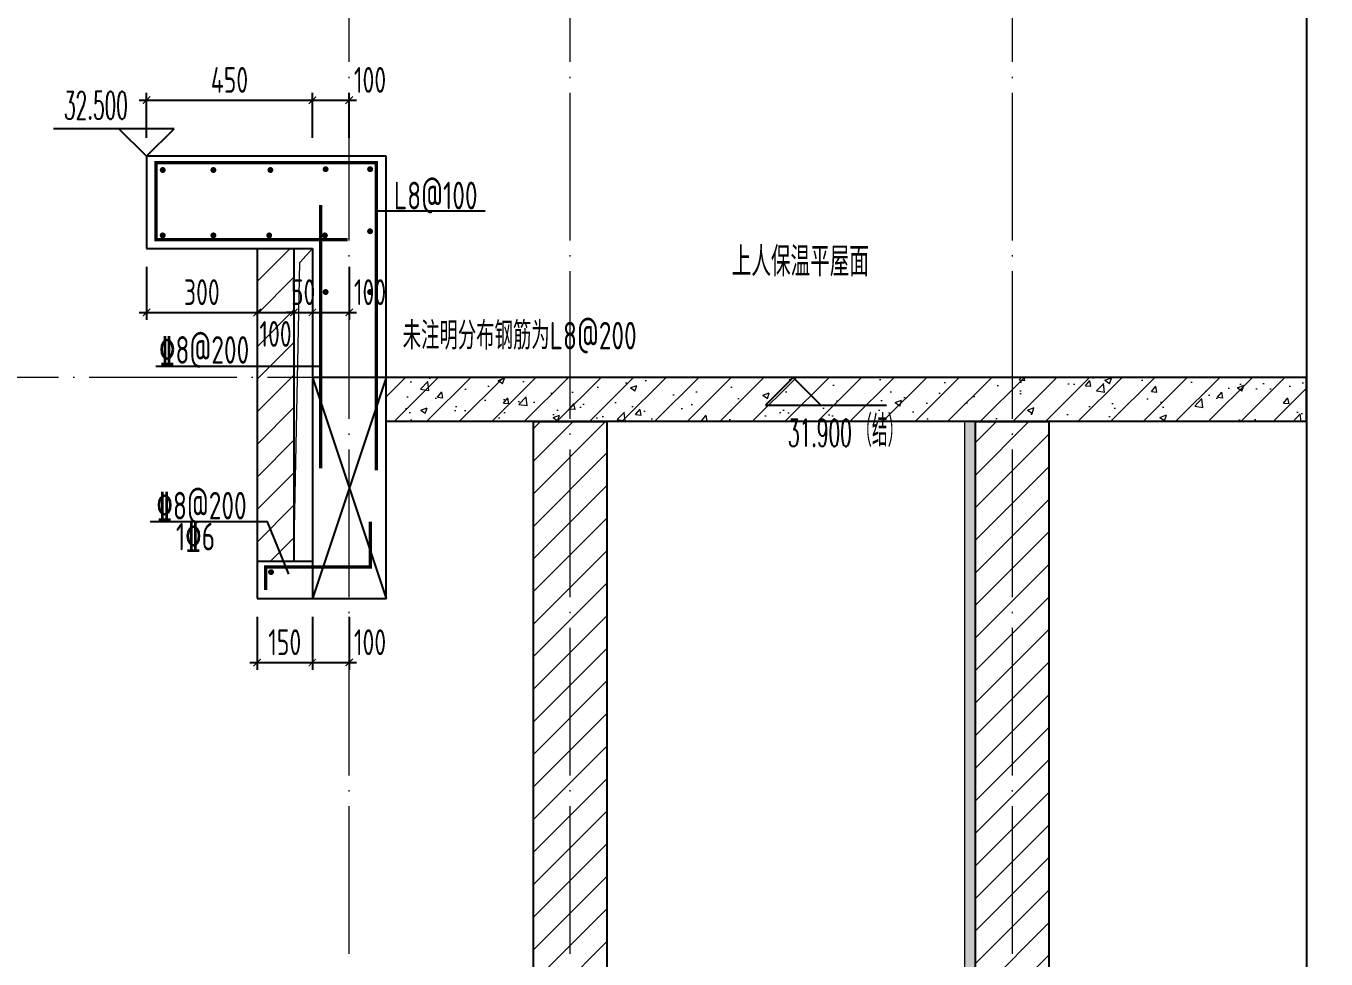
# Model space of a CAD drawing. Extents: x -461650 to 361314, y 245336 to 769729.
# Drawn here: x 257789 to 261318, y 673045 to 675577 of the extents above; entities that cross this region are included whole.
import ezdxf

# ---------------------------------------------------------------- set-up
doc = ezdxf.new("R2010")
doc.units = 0
doc.header["$LTSCALE"] = 1000
doc.linetypes.add('DOTE', pattern=[2.42, 2, -0.2, 0.02, -0.2])
doc.layers.get('0').update_dxf_attribs({"linetype": 'CONTINUOUS'})
doc.layers.get('DEFPOINTS').update_dxf_attribs({"linetype": 'CONTINUOUS'})
for name, color, linetype in [('DIM', 2, 'CONTINUOUS'), ('DIM_ELEV', 3, 'CONTINUOUS'), ('DIM_SYMB', 3, 'CONTINUOUS'), ('PUB_TEXT', 2, 'CONTINUOUS'), ('REIN', 6, 'CONTINUOUS'), ('S-大样-砼线', 7, 'CONTINUOUS'), ('S-引出线', 40, 'CONTINUOUS'), ('TEXT', 2, 'CONTINUOUS'), ('WALL', 5, 'CONTINUOUS'), ('立面-看线', 251, 'CONTINUOUS')]:
    doc.layers.add(name, color=color, linetype=linetype)
for name, color, linetype, lineweight in [('DOTE', 19, 'DOTE', 9), ('PUB_HATCH', 8, 'CONTINUOUS', 9), ('立面-洞口示意', 152, 'CONTINUOUS', 13)]:
    doc.layers.add(name, color=color, linetype=linetype, lineweight=lineweight)
doc.styles.add('_TCH_DIM', font='SIMPLEX.shx', dxfattribs={"width": 0.7, "bigfont": 'GBCBIG.shx'})
doc.styles.add('TSSD_DIMENSION', font='Tssdeng.shx', dxfattribs={"width": 0.7, "bigfont": 'tssdchn.shx'})
doc.styles.add('TSSD_REIN', font='tssdeng.shx', dxfattribs={"width": 0.7, "height": 300, "bigfont": 'tssdchn.shx'})
doc.dimstyles.new('TSSD_20_20', dxfattribs={"dimtxt": 60, "dimasz": 20, "dimexe": 20, "dimexo": 50, "dimgap": 20, "dimtad": 1, "dimdec": 0, "dimzin": 0, "dimdsep": 46, "dimtxsty": 'TSSD_DIMENSION', "dimblk": 'ARCHTICK', "dimblk1": 'ARCHTICK', "dimblk2": 'ARCHTICK', "dimcen": 0, "dimdle": 20, "dimclrt": 7, "dimadec": 0, "dimazin": 0, "dimtfac": 1, "dimtdec": 0, "dimtix": 1, "dimtmove": 2, "dimatfit": 3, "dimfxl": 0, "dimtolj": 1, "dimtzin": 0, "dimarcsym": 0})
pattern_1 = [(45, (-737876.647, 828610.89), (-44.1941915, 44.1941915), [])]

# ---------------------------------------------------------------- blocks, each defined once
blk = doc.blocks.new('_ArchTick')
at = {"color": 0, "linetype": 'ByBlock', "const_width": 0.15}
blk.add_lwpolyline([(-0.5, -0.5), (0.5, 0.5)], dxfattribs=at)
blk = doc.blocks.new('*D1078')
at = {"layer": 'DEFPOINTS', "color": 0}
for p in [(258566.7, 675375.3), (258116.7, 675223), (258566.7, 675223)]:
    blk.add_point(p, dxfattribs=at)
at = {"layer": 'DIM', "color": 0, "lineweight": -2}
for p, q in [((258116.7, 675273), (258116.7, 675395.3)), ((258566.7, 675273), (258566.7, 675395.3)), ((258096.7, 675375.3), (258586.7, 675375.3))]:
    blk.add_line(p, q, dxfattribs=at)
at = {"layer": 'DIM', "color": 0, "lineweight": -2, "xscale": 20, "yscale": 20, "zscale": 20, "rotation": 180}
blk.add_blockref('_ArchTick', (258116.7, 675375.3), dxfattribs=at)
at = {"layer": 'DIM', "color": 0, "lineweight": -2, "xscale": 20, "yscale": 20, "zscale": 20}
blk.add_blockref('_ArchTick', (258566.7, 675375.3), dxfattribs=at)
at = {"layer": 'DIM', "color": 7, "insert": (258341.7, 675430.3), "char_height": 70, "attachment_point": 5, "style": 'TSSD_DIMENSION'}
blk.add_mtext('\\A1;450', dxfattribs=at)
blk = doc.blocks.new('*D1079')
at = {"layer": 'DEFPOINTS', "color": 0}
for p in [(258666.7, 675375.3), (258566.7, 675223), (258666.7, 675223)]:
    blk.add_point(p, dxfattribs=at)
at = {"layer": 'DIM', "color": 0, "lineweight": -2}
for p, q in [((258566.7, 675273), (258566.7, 675395.3)), ((258666.7, 675273), (258666.7, 675395.3)), ((258546.7, 675375.3), (258686.7, 675375.3))]:
    blk.add_line(p, q, dxfattribs=at)
at = {"layer": 'DIM', "color": 0, "lineweight": -2, "xscale": 20, "yscale": 20, "zscale": 20, "rotation": 180}
blk.add_blockref('_ArchTick', (258566.7, 675375.3), dxfattribs=at)
at = {"layer": 'DIM', "color": 0, "lineweight": -2, "xscale": 20, "yscale": 20, "zscale": 20}
blk.add_blockref('_ArchTick', (258666.7, 675375.3), dxfattribs=at)
at = {"layer": 'DIM', "color": 7, "insert": (258723.1, 675430.3), "char_height": 70, "attachment_point": 5, "style": 'TSSD_DIMENSION'}
blk.add_mtext('\\A1;100', dxfattribs=at)
blk = doc.blocks.new('*D1085')
at = {"layer": 'DEFPOINTS', "color": 0}
for p in [(258116.7, 674973), (258416.7, 674973), (258416.7, 674799.3)]:
    blk.add_point(p, dxfattribs=at)
at = {"layer": 'DIM', "color": 0, "lineweight": -2}
for p, q in [((258116.7, 674923), (258116.7, 674779.3)), ((258416.7, 674923), (258416.7, 674779.3)), ((258096.7, 674799.3), (258436.7, 674799.3))]:
    blk.add_line(p, q, dxfattribs=at)
at = {"layer": 'DIM', "color": 0, "lineweight": -2, "xscale": 20, "yscale": 20, "zscale": 20, "rotation": 180}
blk.add_blockref('_ArchTick', (258116.7, 674799.3), dxfattribs=at)
at = {"layer": 'DIM', "color": 0, "lineweight": -2, "xscale": 20, "yscale": 20, "zscale": 20}
blk.add_blockref('_ArchTick', (258416.7, 674799.3), dxfattribs=at)
at = {"layer": 'DIM', "color": 7, "insert": (258266.7, 674854.3), "char_height": 70, "attachment_point": 5, "style": 'TSSD_DIMENSION'}
blk.add_mtext('\\A1;300', dxfattribs=at)
blk = doc.blocks.new('*D1086')
at = {"layer": 'DEFPOINTS', "color": 0}
for p in [(258416.7, 674973), (258516.7, 674973), (258516.7, 674799.3)]:
    blk.add_point(p, dxfattribs=at)
at = {"layer": 'DIM', "color": 0, "lineweight": -2}
for p, q in [((258416.7, 674923), (258416.7, 674779.3)), ((258516.7, 674923), (258516.7, 674779.3)), ((258396.7, 674799.3), (258536.7, 674799.3))]:
    blk.add_line(p, q, dxfattribs=at)
at = {"layer": 'DIM', "color": 0, "lineweight": -2, "xscale": 20, "yscale": 20, "zscale": 20, "rotation": 180}
blk.add_blockref('_ArchTick', (258416.7, 674799.3), dxfattribs=at)
at = {"layer": 'DIM', "color": 0, "lineweight": -2, "xscale": 20, "yscale": 20, "zscale": 20}
blk.add_blockref('_ArchTick', (258516.7, 674799.3), dxfattribs=at)
at = {"layer": 'DIM', "color": 7, "insert": (258466.7, 674740.9), "char_height": 70, "attachment_point": 5, "style": 'TSSD_DIMENSION'}
blk.add_mtext('\\A1;100', dxfattribs=at)
blk = doc.blocks.new('*D1087')
at = {"layer": 'DEFPOINTS', "color": 0}
for p in [(258516.7, 674973), (258566.7, 674973), (258566.7, 674799.3)]:
    blk.add_point(p, dxfattribs=at)
at = {"layer": 'DIM', "color": 0, "lineweight": -2}
for p, q in [((258516.7, 674923), (258516.7, 674779.3)), ((258566.7, 674923), (258566.7, 674779.3)), ((258516.7, 674799.3), (258496.7, 674799.3)), ((258516.7, 674799.3), (258566.7, 674799.3)), ((258566.7, 674799.3), (258586.7, 674799.3))]:
    blk.add_line(p, q, dxfattribs=at)
at = {"layer": 'DIM', "color": 0, "lineweight": -2, "xscale": 20, "yscale": 20, "zscale": 20}
blk.add_blockref('_ArchTick', (258516.7, 674799.3), dxfattribs=at)
at = {"layer": 'DIM', "color": 0, "lineweight": -2, "xscale": 20, "yscale": 20, "zscale": 20, "rotation": 180}
blk.add_blockref('_ArchTick', (258566.7, 674799.3), dxfattribs=at)
at = {"layer": 'DIM', "color": 7, "insert": (258541.7, 674854.3), "char_height": 70, "attachment_point": 5, "style": 'TSSD_DIMENSION'}
blk.add_mtext('\\A1;50', dxfattribs=at)
blk = doc.blocks.new('*D1088')
at = {"layer": 'DEFPOINTS', "color": 0}
for p in [(258566.7, 674973), (258666.7, 674973), (258666.7, 674799.3)]:
    blk.add_point(p, dxfattribs=at)
at = {"layer": 'DIM', "color": 0, "lineweight": -2}
for p, q in [((258566.7, 674923), (258566.7, 674779.3)), ((258666.7, 674923), (258666.7, 674779.3)), ((258546.7, 674799.3), (258686.7, 674799.3))]:
    blk.add_line(p, q, dxfattribs=at)
at = {"layer": 'DIM', "color": 0, "lineweight": -2, "xscale": 20, "yscale": 20, "zscale": 20, "rotation": 180}
blk.add_blockref('_ArchTick', (258566.7, 674799.3), dxfattribs=at)
at = {"layer": 'DIM', "color": 0, "lineweight": -2, "xscale": 20, "yscale": 20, "zscale": 20}
blk.add_blockref('_ArchTick', (258666.7, 674799.3), dxfattribs=at)
at = {"layer": 'DIM', "color": 7, "insert": (258723.1, 674854.3), "char_height": 70, "attachment_point": 5, "style": 'TSSD_DIMENSION'}
blk.add_mtext('\\A1;100', dxfattribs=at)
blk = doc.blocks.new('*D1089')
at = {"layer": 'DEFPOINTS', "color": 0}
for p in [(258416.7, 674023), (258566.7, 674023), (258566.7, 673849.3)]:
    blk.add_point(p, dxfattribs=at)
at = {"layer": 'DIM', "color": 0, "lineweight": -2}
for p, q in [((258416.7, 673973), (258416.7, 673829.3)), ((258566.7, 673973), (258566.7, 673829.3)), ((258396.7, 673849.3), (258586.7, 673849.3))]:
    blk.add_line(p, q, dxfattribs=at)
at = {"layer": 'DIM', "color": 0, "lineweight": -2, "xscale": 20, "yscale": 20, "zscale": 20, "rotation": 180}
blk.add_blockref('_ArchTick', (258416.7, 673849.3), dxfattribs=at)
at = {"layer": 'DIM', "color": 0, "lineweight": -2, "xscale": 20, "yscale": 20, "zscale": 20}
blk.add_blockref('_ArchTick', (258566.7, 673849.3), dxfattribs=at)
at = {"layer": 'DIM', "color": 7, "insert": (258491.7, 673904.3), "char_height": 70, "attachment_point": 5, "style": 'TSSD_DIMENSION'}
blk.add_mtext('\\A1;150', dxfattribs=at)
blk = doc.blocks.new('*D1090')
at = {"layer": 'DEFPOINTS', "color": 0}
for p in [(258566.7, 674023), (258666.7, 674023), (258666.7, 673849.3)]:
    blk.add_point(p, dxfattribs=at)
at = {"layer": 'DIM', "color": 0, "lineweight": -2}
for p, q in [((258566.7, 673973), (258566.7, 673829.3)), ((258666.7, 673973), (258666.7, 673829.3)), ((258546.7, 673849.3), (258686.7, 673849.3))]:
    blk.add_line(p, q, dxfattribs=at)
at = {"layer": 'DIM', "color": 0, "lineweight": -2, "xscale": 20, "yscale": 20, "zscale": 20, "rotation": 180}
blk.add_blockref('_ArchTick', (258566.7, 673849.3), dxfattribs=at)
at = {"layer": 'DIM', "color": 0, "lineweight": -2, "xscale": 20, "yscale": 20, "zscale": 20}
blk.add_blockref('_ArchTick', (258666.7, 673849.3), dxfattribs=at)
at = {"layer": 'DIM', "color": 7, "insert": (258723.1, 673904.3), "char_height": 70, "attachment_point": 5, "style": 'TSSD_DIMENSION'}
blk.add_mtext('\\A1;100', dxfattribs=at)
blk = doc.blocks.new('A$C0F477415')
at = {"layer": 'REIN', "const_width": 9}
for points in [[(536.2, 974.1), (15.9, 974.1), (15.9, 1182.5), (613.7, 1182.5), (613.7, 347.5)], [(462.6, 353.1), (462.6, 1067.7)], [(313.9, 23.3), (313.9, 85.2), (597.8, 85.2), (597.8, 208.2)]]:
    blk.add_lwpolyline(points, dxfattribs=at)
at = {"layer": 'REIN', "const_width": 8}
for points in [[(30.2, 1162.9, 1), (38.2, 1162.9, 1)], [(167.7, 1162.9, 1), (175.7, 1162.9, 1)], [(322.5, 1162.9, 1), (330.5, 1162.9, 1)], [(472.3, 1165.1, 1), (480.3, 1165.1, 1)], [(593, 1165.1, 1), (601, 1165.1, 1)], [(30.2, 985.4, 1), (38.2, 985.4, 1)], [(167.7, 985.4, 1), (175.7, 985.4, 1)], [(319.2, 985.4, 1), (327.2, 985.4, 1)], [(470.4, 985.4, 1), (478.4, 985.4, 1)], [(593, 996.6, 1), (601, 996.6, 1)], [(472.3, 831.7, 1), (480.3, 831.7, 1)], [(593, 831.7, 1), (601, 831.7, 1)], [(324.2, 71.6, 1), (332.2, 71.6, 1)]]:
    blk.add_lwpolyline(points, format="xyb", close=True, dxfattribs=at)
at = {"layer": 'S-大样-砼线'}
for p, q in [((440.4, 600), (640.4, 0)), ((640.4, 600), (440.4, 0))]:
    blk.add_line(p, q, dxfattribs=at)
blk.add_lwpolyline([(640.4, 600), (440.4, 600), (440.4, 0), (640.4, 0)], close=True, dxfattribs=at)
at = {"layer": 'S-引出线'}
for p, q in [((609.7, 1052), (909.8, 1052)), ((15.5, 630.2), (462.6, 630.2))]:
    blk.add_line(p, q, dxfattribs=at)
blk.add_lwpolyline([(376.5, 66.1), (318.4, 207.7), (0, 207.7)], dxfattribs=at)
at = {"layer": 'TEXT', "style": 'TSSD_REIN', "width": 0.7}
for s, p in [('L8@100', (661.7, 1056.1)), ('未注明分布钢筋为L8@200', (685.5, 675.8)), ('%%1328@200', (23.9, 637)), ('%%1328@200', (17, 214.4)), ('1%%1326', (70.1, 130.4))]:
    blk.add_text(s, height=75, rotation=0, dxfattribs=at).set_placement(p)

msp = doc.modelspace()

# ---------------------------------------------------------------- hatches: boundary and pattern name
at = {"layer": 'PUB_HATCH'}
h = msp.add_hatch(dxfattribs=at)
h.set_pattern_fill('普通砖', color=256, scale=25, style=0)
h.set_pattern_definition(pattern_1)
h.paths.add_polyline_path([(258416.69, 674972.98), (258416.69, 674122.98), (258516.69, 674122.98), (258516.69, 674972.98)])
h = msp.add_hatch(dxfattribs=at)
h.set_pattern_fill('钢筋混凝土', color=256, scale=25, style=0)
h.set_pattern_definition([(45, (-737876.647, 828566.014), (-44.194174, 44.194174), []), (50, (-737876.65, 828566.01), (179.315046, -15.688034), [18.75, -206.25]), (355, (-737876.65, 828566.01), (-34.687833, 188.048033), [15, -165]), (100.4514, (-737861.7, 828564.7), (144.627345, 172.359886), [15.935047, -175.285528]), (46.1842, (-737876.65, 828616.01), (266.81026, -41.379754), [28.125, -309.375]), (96.6356, (-737854.4, 828612.57), (233.665676, 243.52947), [23.90257, -262.92825]), (351.1842, (-737876.65, 828616.01), (233.66549, 243.52965), [22.5, -247.5]), (21, (-737851.65, 828603.51), (149.226763, -100.654723), [18.75, -206.25]), (326, (-737851.65, 828603.51), (60.828833, 181.28751), [15, -165]), (71.4514, (-737839.21, 828595.13), (210.055657, 80.632624), [15.935047, -175.285528]), (37.5, (-737876.647, 828566.014), (3.039964, 83.2234635), [0, -163, 0, -167.5, 0, -165.625]), (7.5, (-737876.65, 828566.01), (65.767384, 98.602928), [0, -95.5, 0, -159.25, 0, -63.125]), (327.5, (-737932.397, 828566.014), (133.455609, -5.638718), [0, -62.5, 0, -195, 0, -258.75]), (317.5, (-737957.4, 828566.01), (145.796542, 25.026246), [0, -81.25, 0, -129.5, 0, -183.75])])
h.paths.add_polyline_path([(258766.69, 674622.98), (258766.69, 674502.98), (261265.21, 674502.98), (261265.21, 674622.98)])
h = msp.add_hatch(dxfattribs=at)
h.set_pattern_fill('普通砖', color=256, scale=25, style=0)
h.set_pattern_definition(pattern_1)
h.paths.add_polyline_path([(259366.69, 671837.98), (259366.69, 674502.98), (259166.69, 674502.98), (259166.69, 671837.98)])
h = msp.add_hatch(dxfattribs=at)
h.set_pattern_fill('普通砖', color=256, scale=25, style=0)
h.set_pattern_definition(pattern_1)
h.paths.add_polyline_path([(260566.69, 671837.98), (260566.69, 674502.98), (260366.69, 674502.98), (260366.69, 671837.98)])
at = {"layer": '立面-看线'}
h = msp.add_hatch(dxfattribs=at)
h.set_pattern_fill('HONEY', color=256, scale=7, angle=90)
h.set_pattern_definition([(90, (645728.638, -129530.257), (-9.623705, 16.66875), [11.1125, -22.225]), (210, (645728.638, -129530.257), (-9.62370845, -16.66874801), [11.1125, -22.225]), (150, (645728.638, -129530.257), (-19.24741345, 1.99e-06), [-22.225, 11.1125])])
edge = h.paths.add_edge_path()
edge.add_line((260339.37, 671637.98), (260366.69, 671637.98))
edge.add_line((260366.69, 671637.98), (260366.69, 674502.98))
edge.add_line((260366.69, 674502.98), (260336.69, 674502.98))
edge.add_line((260336.69, 674502.98), (260336.69, 671637.98))

# ---------------------------------------------------------------- linework, layer by layer
at = {"layer": 'DIM_ELEV'}
for p, q in [((258191.69, 675297.98), (257863.69, 675297.98)), ((258116.69, 675222.98), (258041.69, 675297.98)), ((258116.69, 675222.98), (258191.69, 675297.98))]:
    msp.add_line(p, q, dxfattribs=at)
at = {"layer": 'DIM_ELEV', "color": 3}
for p, q in [((259871.93, 674622.98), (259796.93, 674547.98)), ((259871.93, 674622.98), (259946.93, 674547.98)), ((259796.93, 674547.98), (260124.93, 674547.98))]:
    msp.add_line(p, q, dxfattribs=at)
at = {"layer": 'DIM_SYMB'}
msp.add_lwpolyline([(261265.21, 678042.98), (261265.21, 668411.11), (261317.71, 668392), (261212.71, 668373.48), (261265.21, 668354.86), (261265.21, 658722.98)], dxfattribs=at)
at = {"layer": 'DOTE', "color": 1, "linetype": 'DOTE', "ltscale": 0.2}
for p, q in [((258666.69, 659022.98), (258666.69, 678622.98)), ((259266.69, 659022.98), (259266.69, 678622.98)), ((260466.69, 659022.98), (260466.69, 678622.98)), ((261265.21, 674622.98), (257496.49, 674622.98))]:
    msp.add_line(p, q, dxfattribs=at)
at = {"layer": 'PUB_HATCH', "color": 215}
msp.add_line((260336.69, 674502.98), (260336.69, 671637.98), dxfattribs=at)
at = {"layer": 'WALL'}
for p, q in [((258766.69, 675222.98), (258116.69, 675222.98)), ((258116.69, 675222.98), (258116.69, 674972.98)), ((258766.69, 674622.98), (258766.69, 675222.98)), ((258116.69, 674972.98), (258566.69, 674972.98)), ((258416.69, 674972.98), (258416.69, 674122.98)), ((258516.69, 674972.98), (258516.69, 674122.98)), ((258566.69, 674972.98), (258566.69, 674122.98)), ((261265.21, 674622.98), (258766.69, 674622.98)), ((261265.21, 674502.98), (261265.21, 674622.98)), ((261265.21, 674502.98), (258766.69, 674502.98)), ((258766.69, 674022.98), (258766.69, 674502.98)), ((259166.69, 671837.98), (259166.69, 674502.98)), ((259166.69, 674502.98), (259366.69, 674502.98)), ((259366.69, 671837.98), (259366.69, 674502.98)), ((260366.69, 671837.98), (260366.69, 674502.98)), ((260366.69, 674502.98), (260566.69, 674502.98)), ((260566.69, 671837.98), (260566.69, 674502.98)), ((258566.69, 674122.98), (258416.69, 674122.98)), ((258416.69, 674122.98), (258416.69, 674022.98)), ((258416.69, 674022.98), (258766.69, 674022.98))]:
    msp.add_line(p, q, dxfattribs=at)
at = {"layer": '立面-洞口示意'}
msp.add_lwpolyline([(258516.69, 674122.94), (258532.83, 674934.77), (258566.69, 674972.98)], dxfattribs=at)

# ---------------------------------------------------------------- block references
at = {"layer": 'TEXT'}
msp.add_blockref('A$C0F477415', (258126.28, 674022.98), dxfattribs=at)

# ---------------------------------------------------------------- texts
at = {"layer": 'DIM_ELEV', "color": 7, "style": '_TCH_DIM'}
for s, height, width, p in [('31.900', 74.375, 0.494118, (259857.38, 674435.46)), ('（结）', 84.397, 0.7, (260042.88, 674435.46))]:
    msp.add_text(s, height=height, dxfattribs=dict(at, width=width)).set_placement(p)
at = {"layer": 'PUB_TEXT'}
for s, height, style, width, p in [('32.500', 74.375, '_TCH_DIM', 0.494118, (257892.59, 675324.23)), ('上人保温平屋面', 80, 'TSSD_REIN', 0.7, (259704.89, 674897.33))]:
    msp.add_text(s, height=height, dxfattribs=dict(at, style=style, width=width)).set_placement(p)

# ---------------------------------------------------------------- dimensions: what is measured, and where the dimension line sits
at = {"layer": 'DIM'}
for p1, p2, distance, picture, middle in [((258116.69, 675222.98), (258566.69, 675222.98), 152.32, '*D1078', (258341.69, 675430.31)), ((258116.69, 674972.98), (258416.69, 674972.98), -173.71, '*D1085', (258266.69, 674854.27)), ((258516.69, 674972.98), (258566.69, 674972.98), -173.71, '*D1087', (258541.69, 674854.27)), ((258416.69, 674022.98), (258566.69, 674022.98), -173.71, '*D1089', (258491.69, 673904.27))]:
    dim = msp.add_aligned_dim(p1=p1, p2=p2, distance=distance, dimstyle='TSSD_20_20', override={"dimtxt": 70}, dxfattribs=at)
    dim.commit()
    dim.dimension.update_dxf_attribs({"geometry": picture, "text_midpoint": middle})
for base, p1, p2, picture, middle in [((258666.69, 675375.31), (258566.69, 675222.98), (258666.69, 675222.98), '*D1079', (258723.13, 675430.31)), ((258516.69, 674799.27), (258416.69, 674972.98), (258516.69, 674972.98), '*D1086', (258466.69, 674740.94)), ((258666.69, 674799.27), (258566.69, 674972.98), (258666.69, 674972.98), '*D1088', (258723.13, 674854.27)), ((258666.69, 673849.27), (258566.69, 674022.98), (258666.69, 674022.98), '*D1090', (258723.13, 673904.27))]:
    dim = msp.add_linear_dim(base=base, p1=p1, p2=p2, angle=360, dimstyle='TSSD_20_20', override={"dimtxt": 70}, dxfattribs=at)
    dim.commit()
    dim.dimension.update_dxf_attribs({"geometry": picture, "text_midpoint": middle, "dimtype": 161})

doc.saveas('drawing.dxf')
